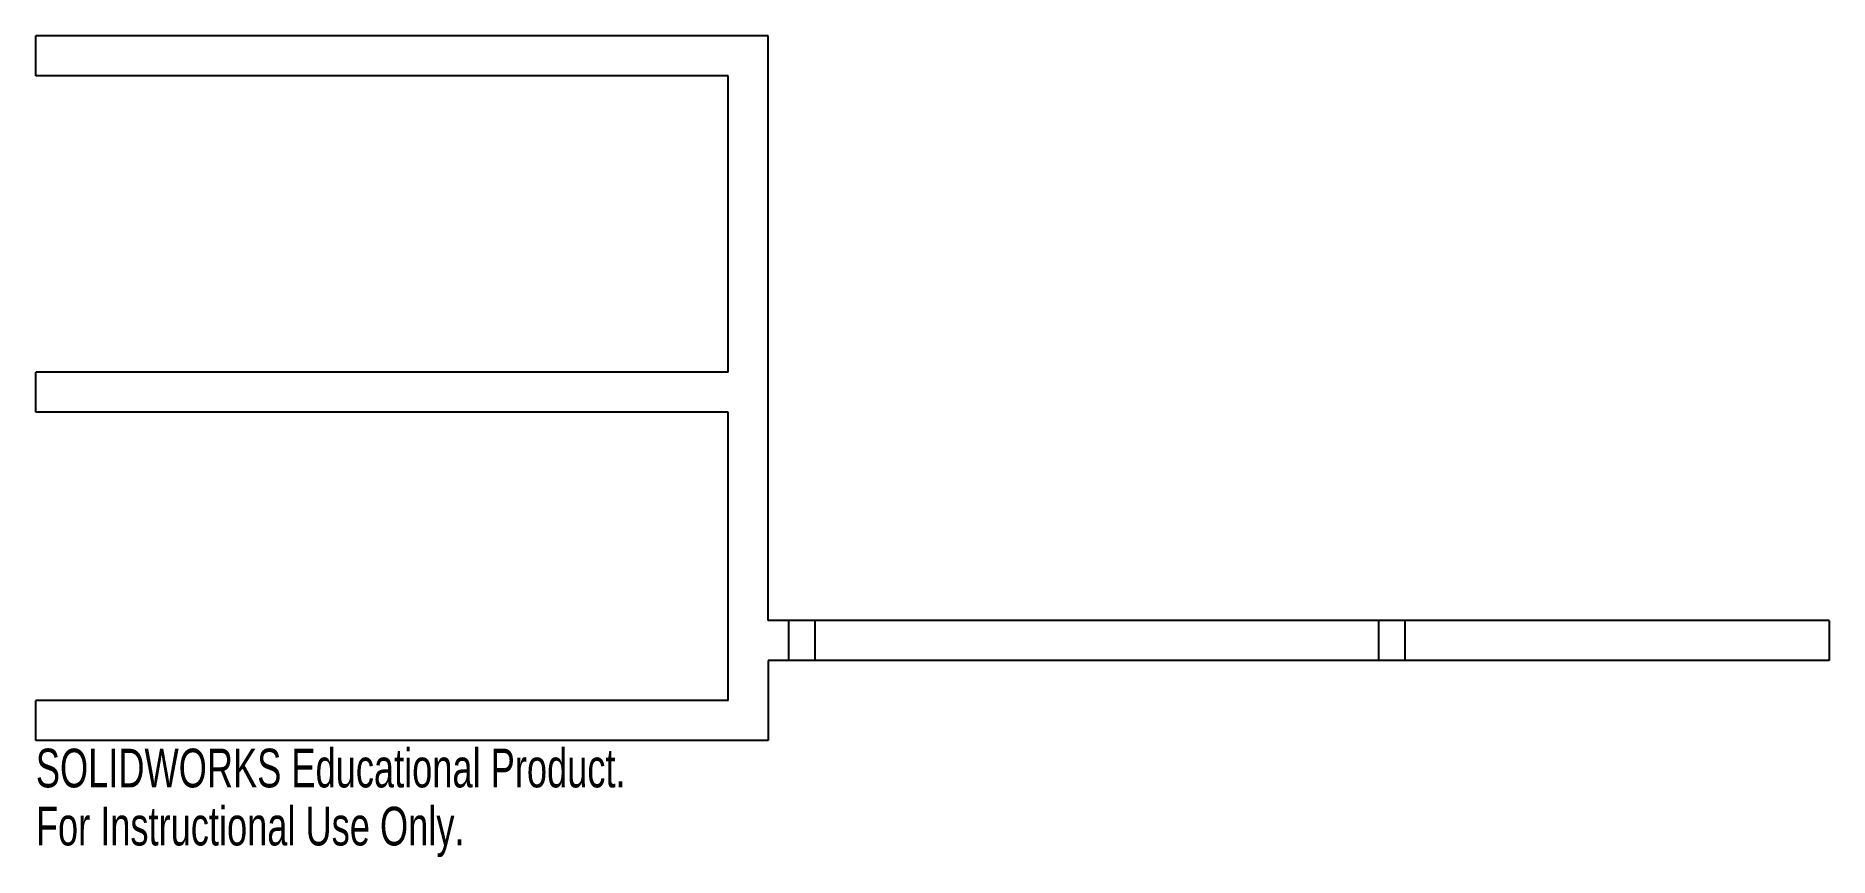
# Model space of a CAD drawing. Header units: millimetres. Extents: x -181 to 43, y 152 to 254.
import ezdxf

# ---------------------------------------------------------------- set-up
doc = ezdxf.new("R2010")
doc.units = ezdxf.units.MM
doc.styles.add('SLDTEXTSTYLE0', font='TXT', dxfattribs={"width": 0.7})

msp = doc.modelspace()

# ---------------------------------------------------------------- linework, layer by layer
at = {"color": 7, "linetype": 'Continuous', "lineweight": 25}
for p, q in [((-89.39, 254.19), (-180.89, 254.19)), ((-180.89, 249.19), (-180.89, 254.19)), ((-89.39, 181.19), (-89.39, 254.19)), ((-94.39, 249.19), (-180.89, 249.19)), ((-94.39, 212.19), (-94.39, 249.19)), ((-94.39, 212.19), (-180.89, 212.19)), ((-180.89, 207.19), (-180.89, 212.19)), ((-94.39, 207.19), (-180.89, 207.19)), ((-94.39, 171.19), (-94.39, 207.19)), ((43.17, 181.19), (-89.39, 181.19)), ((-86.79, 176.19), (-86.79, 181.19)), ((-83.57, 181.19), (-83.57, 176.19)), ((-13.07, 176.19), (-13.07, 181.19)), ((-9.85, 181.19), (-9.85, 176.19)), ((43.17, 181.19), (43.17, 176.19)), ((43.17, 176.19), (-89.39, 176.19)), ((-89.39, 176.19), (-89.39, 166.19)), ((-94.39, 171.19), (-180.89, 171.19)), ((-180.89, 166.19), (-180.89, 171.19)), ((-89.39, 166.19), (-180.89, 166.19))]:
    msp.add_line(p, q, dxfattribs=at)

# ---------------------------------------------------------------- texts
at = {"color": 7, "linetype": 'Continuous', "char_height": 4.8336, "attachment_point": 1, "style": 'SLDTEXTSTYLE0'}
for s, insert in [('SOLIDWORKS Educational Product.', (-180.89, 165.17)), ('For Instructional Use Only.', (-180.89, 157.92))]:
    msp.add_mtext(s, dxfattribs=dict(at, insert=insert))

doc.saveas('drawing.dxf')
